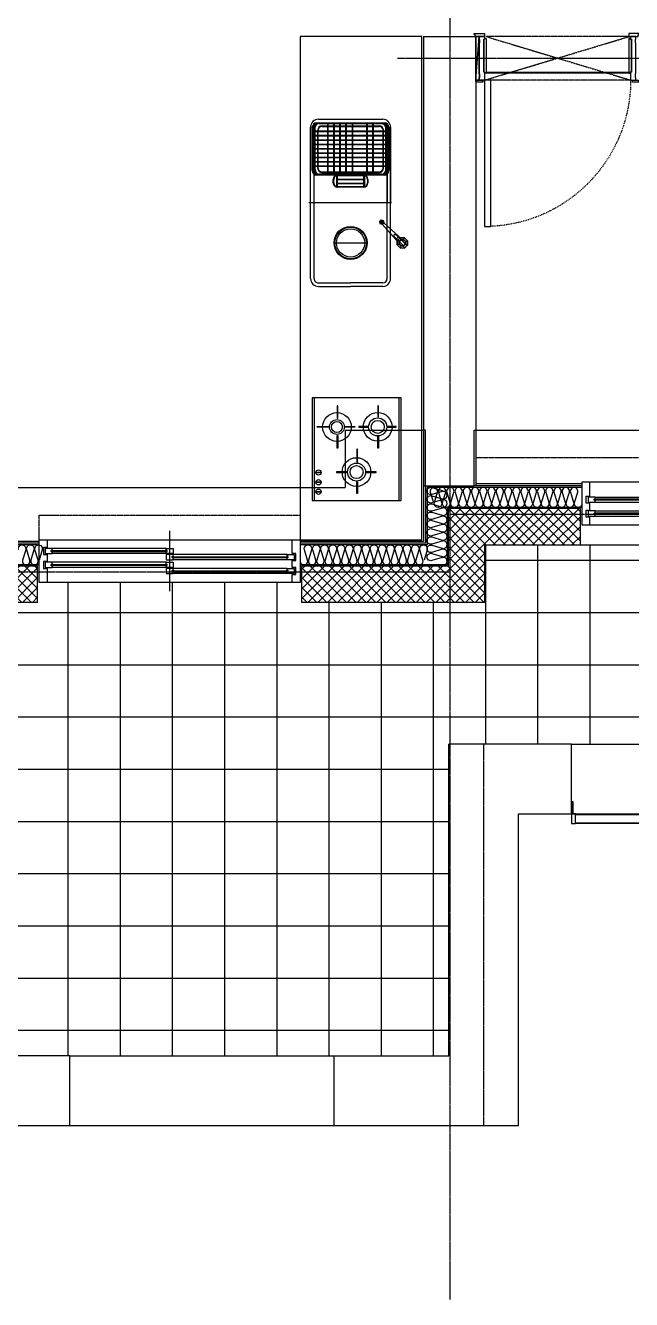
# Model space of a CAD drawing. Header units: millimetres. Extents: x 18456 to 179493, y -203649 to 469211.
# Drawn here: x 106340 to 109825, y 115294 to 122613 of the extents above; entities that cross this region are included whole.
import ezdxf

# ---------------------------------------------------------------- set-up
doc = ezdxf.new("R2010")
doc.units = ezdxf.units.MM
for name, pattern in [('X-평면도(기본형)$0$CEN', [52.5, 50, -1, 0.5, -1]), ('X-평면도(기본형)$0$DASHDOTX2', [2, 1, -0.5, 0, -0.5]), ('X-평면도(기본형)$0$HID', [2.8, 1.8, -1]), ('X-평면도(기본형)$0$HID2', [7.5, 6, -1.5])]:
    doc.linetypes.add(name, pattern=pattern)
for name, color, linetype, true_color in [('X-평면도(기본형)$0$40HAT', 9, 'Continuous', 0x808080), ('X-평면도(기본형)$0$4ELE', 4, 'Continuous', 0x00ffff), ('X-평면도(기본형)$0$4GYP', 4, 'Continuous', 0x00ffff), ('X-평면도(기본형)$0$AHID', 5, 'X-평면도(기본형)$0$HID', 0x0000ff), ('X-평면도(기본형)$0$CEN', 1, 'X-평면도(기본형)$0$CEN', 0xff0000), ('X-평면도(기본형)$0$DOOR', 4, 'Continuous', 0x00ffff), ('X-평면도(기본형)$0$ETC', 9, 'Continuous', 0x808080), ('X-평면도(기본형)$0$FIN', 9, 'Continuous', 0x808080), ('X-평면도(기본형)$0$FUR-K', 6, 'Continuous', 0xff00ff), ('X-평면도(기본형)$0$INS', 9, 'Continuous', 0x808080), ('X-평면도(기본형)$0$INSUL', 9, 'Continuous', 0x808080), ('X-평면도(기본형)$0$KIT', 6, 'Continuous', 0xff00ff), ('X-평면도(기본형)$0$KITC', 6, 'Continuous', 0xff00ff), ('X-평면도(기본형)$0$TIL', 5, 'Continuous', 0x0000ff), ('X-평면도(기본형)$0$UIS', 7, 'X-평면도(기본형)$0$HID2', 0x000000), ('X-평면도(기본형)$0$W1', 2, 'Continuous', 0xffff00), ('X-평면도(기본형)$0$W2', 3, 'Continuous', 0x00ff00), ('X-평면도(기본형)$0$WID', 4, 'Continuous', 0x00ffff)]:
    doc.layers.add(name, color=color, linetype=linetype, true_color=true_color)
pattern_1 = [(225, (-274441.592, -71113.462), (28.2842712, -28.2842712), []), (315, (-274441.592, -71113.462), (28.2842712, 28.2842712), [])]

# ---------------------------------------------------------------- blocks, each defined once
blk = doc.blocks.new('U165 (X-평면도(기본형)$0$ng)')
at = {"color": 0, "linetype": 'ByBlock', "lineweight": -2}
for p, q in [((-810, -103.5), (-810, 22.5)), ((-810, 22.5), (-800, 22.5)), ((-800, 22.5), (-800, -47.5)), ((800, 22.5), (810, 22.5)), ((800, -47.5), (800, 22.5)), ((810, 22.5), (810, -103.5)), ((-810, -47.5), (-788, -47.5)), ((-788, -47.5), (-788, -50.5)), ((788, -50.5), (-788, -50.5)), ((-788, -50.5), (-788, -100.5)), ((-788, -50.5), (788, -50.5)), ((788, -50.5), (788, -47.5)), ((788, -47.5), (810, -47.5)), ((788, -100.5), (788, -50.5)), ((-788, -103.5), (-810, -103.5)), ((-788, -100.5), (788, -100.5)), ((788, -100.5), (-788, -100.5)), ((-788, -100.5), (-788, -103.5)), ((788, -103.5), (788, -100.5)), ((810, -103.5), (788, -103.5))]:
    blk.add_line(p, q, dxfattribs=at)
blk = doc.blocks.new('X-평면도(기본형)$0$씽크$0$59C$0$gasdfasdfs$0$COK3')
at = {"layer": 'X-평면도(기본형)$0$KIT', "color": 1, "true_color": 0xff0000}
for p, q in [((-22.6, 15.6, -80), (-26.8, -4.7, -80)), ((-26.8, -4.7, -70), (-22.6, 15.6, -70)), ((-22.6, 15.6, -75), (-26.8, -4.7, -75)), ((-24.7, 5.5, -80), (-24.7, 5.5, -70)), ((-5.4, 27, -80), (-22.6, 15.6, -80)), ((-22.6, 15.6, -70), (-5.4, 27, -70)), ((-5.4, 27, -75), (-22.6, 15.6, -75)), ((-22.6, 15.6, -80), (-22.6, 15.6, -70)), ((-13.7, 9.5, 10), (-16.1, -2.6, 10)), ((-16.1, -2.6), (-13.7, 9.5)), ((-13.7, 9.5, 5), (-16.1, -2.6, 5)), ((-14.9, 3.5, 10), (-14.9, 3.5)), ((-14, 21.3, -80), (-14, 21.3, -70)), ((-3.3, 16.4, 10), (-13.7, 9.5, 10)), ((-13.7, 9.5), (-3.3, 16.4)), ((-3.3, 16.4, 5), (-13.7, 9.5, 5)), ((-13.7, 9.5, 10), (-13.7, 9.5)), ((-8.5, 13, 10), (-8.5, 13)), ((14.9, 22.9, -80), (-5.4, 27, -80)), ((-5.4, 27, -70), (14.9, 22.9, -70)), ((-5.4, 27, -80), (-5.4, 27, -70)), ((14.9, 22.9, -75), (-5.4, 27, -75)), ((8.9, 13.9, 10), (-3.3, 16.4, 10)), ((-3.3, 16.4), (8.9, 13.9)), ((-3.3, 16.4, 10), (-3.3, 16.4)), ((8.9, 13.9, 5), (-3.3, 16.4, 5)), ((2.8, 15.2, 10), (2.8, 15.2)), ((4.8, 25, -80), (4.8, 25, -70)), ((15.7, 3.6, 10), (8.9, 13.9, 10)), ((8.9, 13.9), (15.7, 3.6)), ((8.9, 13.9, 10), (8.9, 13.9)), ((15.7, 3.6, 5), (8.9, 13.9, 5)), ((12.3, 8.8, 10), (12.3, 8.8)), ((13.3, -8.6, 10), (15.7, 3.6, 10)), ((15.7, 3.6), (13.3, -8.6)), ((13.3, -8.6, 5), (15.7, 3.6, 5)), ((26.4, 5.6, -80), (14.9, 22.9, -80)), ((14.9, 22.9, -70), (26.4, 5.6, -70)), ((14.9, 22.9, -80), (14.9, 22.9, -70)), ((26.4, 5.6, -75), (14.9, 22.9, -75)), ((15.7, 3.6, 10), (15.7, 3.6)), ((20.6, 14.3, -80), (20.6, 14.3, -70)), ((22.2, -14.7, -80), (26.4, 5.6, -80)), ((26.4, 5.6, -70), (22.2, -14.7, -70)), ((22.2, -14.7, -75), (26.4, 5.6, -75)), ((26.4, 5.6, -80), (26.4, 5.6, -70)), ((-15.3, -22, -70), (-26.8, -4.7, -70)), ((-26.8, -4.7, -80), (-15.3, -22, -80)), ((-26.8, -4.7, -80), (-26.8, -4.7, -70)), ((-26.8, -4.7, -75), (-15.3, -22, -75)), ((-21, -13.3, -80), (-21, -13.3, -70)), ((-9.3, -13), (-16.1, -2.6)), ((-16.1, -2.6, 10), (-9.3, -13, 10)), ((-16.1, -2.6, 10), (-16.1, -2.6)), ((-16.1, -2.6, 5), (-9.3, -13, 5)), ((-15.3, -22, -80), (5, -26.1, -80)), ((-15.3, -22, -80), (-15.3, -22, -70)), ((5, -26.1, -70), (-15.3, -22, -70)), ((-15.3, -22, -75), (5, -26.1, -75)), ((-12.7, -7.8, 10), (-12.7, -7.8)), ((-9.3, -13, 10), (2.9, -15.5, 10)), ((-9.3, -13, 10), (-9.3, -13)), ((2.9, -15.5), (-9.3, -13)), ((-9.3, -13, 5), (2.9, -15.5, 5)), ((-5.2, -24, -80), (-5.2, -24, -70)), ((-3.2, -14.2, 10), (-3.2, -14.2)), ((2.9, -15.5, 10), (13.3, -8.6, 10)), ((13.3, -8.6), (2.9, -15.5)), ((2.9, -15.5, 5), (13.3, -8.6, 5)), ((2.9, -15.5, 10), (2.9, -15.5)), ((5, -26.1, -80), (22.2, -14.7, -80)), ((22.2, -14.7, -70), (5, -26.1, -70)), ((5, -26.1, -75), (22.2, -14.7, -75)), ((5, -26.1, -80), (5, -26.1, -70)), ((8.1, -12, 10), (8.1, -12)), ((13.3, -8.6, 10), (13.3, -8.6)), ((13.6, -20.4, -80), (13.6, -20.4, -70)), ((14.5, -2.5, 10), (14.5, -2.5)), ((22.2, -14.7, -80), (22.2, -14.7, -70)), ((24.3, -4.5, -80), (24.3, -4.5, -70))]:
    blk.add_line(p, q, dxfattribs=at)
at = {"layer": 'X-평면도(기본형)$0$KIT'}
blk.add_line((15.7, 3.6, 10), (49.1, 25.7, 30), dxfattribs=at)
at = {"layer": 'X-평면도(기본형)$0$KIT', "color": 1, "true_color": 0xff0000}
blk.add_lwpolyline([(-9.3, -13), (2.9, -15.5), (13.3, -8.6), (15.7, 3.6), (8.9, 13.9), (-3.3, 16.4), (-13.7, 9.5), (-16.1, -2.6)], close=True, dxfattribs=at)
mesh = blk.add_polyface(dxfattribs=at)
corners = [(13.3, -8.6, 10), (2.9, -15.5, 10), (-13.7, 9.5, 10), (-3.3, 16.4, 10), (8.9, 13.9), (8.9, 13.9), (8.9, 13.9), (8.9, 13.9), (8.9, 13.9), (8.9, 13.9), (15.7, 3.6), (15.7, 3.6), (15.7, 3.6), (15.7, 3.6), (15.7, 3.6), (15.7, 3.6), (49.1, 25.7, 30), (49.1, 25.7, 30), (49.1, 25.7, 30), (42.2, 36, 30), (42.2, 36, 30), (42.2, 36, 30), (15.7, 3.6, 10), (15.7, 3.6, 10), (15.7, 3.6, 10), (15.7, 3.6, 10), (8.9, 13.9, 10), (8.9, 13.9, 10), (8.9, 13.9, 10), (8.9, 13.9, 10), (5, -26.1, -70), (5, -26.1, -70), (2.9, -15.5), (2.9, -15.5), (-9.3, -13), (-9.3, -13), (-15.3, -22, -70), (-15.3, -22, -70), (-26.8, -4.7, -70), (-26.8, -4.7, -70), (-16.1, -2.6), (-16.1, -2.6), (-13.7, 9.5), (-13.7, 9.5), (-22.6, 15.6, -70), (-22.6, 15.6, -70), (22.2, -14.7, -70), (22.2, -14.7, -70), (13.3, -8.6), (13.3, -8.6), (-3.3, 16.4), (-3.3, 16.4), (-5.4, 27, -70), (-5.4, 27, -70), (26.4, 5.6, -70), (26.4, 5.6, -70), (26.4, 5.6, -70), (26.4, 5.6, -70), (14.9, 22.9, -70), (14.9, 22.9, -70), (14.9, 22.9, -70), (14.9, 22.9, -70), (34.7, 11.2, -50), (34.7, 11.2, -50), (34.7, 11.2, -50), (34.7, 11.2, -50), (34.7, 11.2, -30), (34.7, 11.2, -30), (34.7, 11.2, -30), (34.7, 11.2, -30), (23.3, 28.4, -50), (23.3, 28.4, -50), (23.3, 28.4, -50), (23.3, 28.4, -50), (23.3, 28.4, -30), (23.3, 28.4, -30), (23.3, 28.4, -30), (23.3, 28.4, -30), (115.2, 70.7, 20), (115.2, 70.7, 20), (115.2, 70.7, 20), (115.2, 70.7, 20), (115.2, 70.7), (115.2, 70.7), (115.2, 70.7), (115.2, 70.7), (109.5, 79.3), (109.5, 79.3), (109.5, 79.3), (109.5, 79.3), (109.5, 79.3), (109.5, 79.3, 20), (109.5, 79.3, 20), (109.5, 79.3, 20), (109.5, 79.3, 20), (-9.3, -13, 10), (-9.3, -13, 10), (-16.1, -2.6, 10), (-16.1, -2.6, 10), (113.8, 80.1, 40), (113.8, 80.1, 40), (113.8, 80.1, 40), (117.6, 74.4, 40), (117.6, 74.4, 40), (117.6, 74.4, 40), (117.6, 74.4, 40), (116.9, 86.3, 40), (116.9, 86.3, 40), (116.9, 86.3, 40), (116.9, 86.3, 40), (116.9, 86.3, 40), (114.4, 90.1, -10), (114.4, 90.1, -10), (109.2, 79.8, -10), (109.2, 79.8, -10), (123.8, 86.7, 40), (123.8, 86.7, 40), (123.8, 86.7, 40), (125.8, 90.8, -10), (125.8, 90.8, -10), (132.2, 81.2, -10), (132.2, 81.2, -10), (127.6, 80.9, 40), (127.6, 80.9, 40), (127.6, 80.9, 40), (127, 70.9, -10), (127, 70.9, -10), (124.5, 74.8, 40), (124.5, 74.8, 40), (124.5, 74.8, 40), (124.5, 74.8, 40), (115.6, 70.2, -10), (115.6, 70.2, -10), (115.6, 70.2, -10)]
mesh.append_faces([[corners[k] for k in face] for face in [(5, 12, 17, 19), (13, 18, 22, 22), (16, 20, 28, 23), (21, 4, 29, 29), (31, 32, 35, 36), (37, 39, 40, 34), (38, 41, 43, 44), (47, 48, 33, 30), (45, 42, 51, 52), (46, 56, 10, 49), (55, 11, 6, 59), (58, 53, 50, 7), (62, 57, 14, 68), (61, 72, 74, 8), (80, 82, 63, 67), (64, 70, 89, 85), (90, 91, 75, 71), (60, 73, 65, 54), (77, 9, 15, 69), (94, 76, 66, 81), (25, 0, 1, 96), (95, 98, 27, 24), (97, 2, 3, 26), (99, 93, 78, 104), (109, 111, 114, 87), (86, 92, 101, 110), (112, 108, 116, 118), (119, 121, 122, 115), (126, 127, 123, 120), (102, 128, 125, 131), (132, 83, 79, 105), (88, 113, 133, 84), (107, 117, 124, 130), (129, 103, 100, 106)]], dxfattribs={"color": 1})
blk = doc.blocks.new('X-평면도(기본형)$0$A$C059766AB')
at = {"layer": 'X-평면도(기본형)$0$KIT'}
for p, q in [((-435, 520), (0, 520)), ((435, 520), (-435, 520)), ((0, 525), (0, 50)), ((-480, 105), (-480, 475)), ((-435, 500), (0, 500)), ((435, 500), (-435, 500)), ((460, 475), (460, 290)), ((480, 475), (480, 290)), ((230, 195), (230, 385)), ((460, 105), (460, 290)), ((480, 105), (480, 290)), ((435, 80), (-435, 80)), ((435, 60), (-435, 60))]:
    blk.add_line(p, q, dxfattribs=at)
at = {"layer": 'X-평면도(기본형)$0$KIT', "color": 8, "true_color": 0x808080}
for p, q in [((-460, 452), (-460, 485)), ((-460, 105), (-460, 475)), ((-460, 95), (-460, 452)), ((-455, 484.6), (-455, 485)), ((-455, 107), (-455, 468)), ((-455, 468), (-455, 467)), ((-442, 125.7), (-442, 454.3)), ((-439, 125.7), (-439, 454.3)), ((-435, 510), (-185, 510)), ((-435, 505), (-185, 505)), ((-190, 498), (-430, 498)), ((-190, 493), (-430, 493)), ((-413, 479.3), (-417, 479.3)), ((-413, 479.3), (-417, 479.3)), ((-413, 476.3), (-417, 476.3)), ((-413, 87), (-413, 493)), ((-410, 87), (-410, 493)), ((-388, 479.3), (-410, 479.3)), ((-388, 476.3), (-410, 476.3)), ((-388, 87), (-388, 493)), ((-385, 87), (-385, 493)), ((-363, 479.3), (-385, 479.3)), ((-363, 476.3), (-385, 476.3)), ((-363, 87), (-363, 493)), ((-360, 87), (-360, 493)), ((-338, 479.3), (-360, 479.3)), ((-338, 476.3), (-360, 476.3)), ((-338, 87), (-338, 493)), ((-335, 87), (-335, 493)), ((-313, 479.3), (-335, 479.3)), ((-313, 476.3), (-335, 476.3)), ((-313, 87), (-313, 493)), ((-310, 87), (-310, 493)), ((-288, 479.3), (-310, 479.3)), ((-288, 476.3), (-310, 476.3)), ((-288, 87), (-288, 493)), ((-285, 87), (-285, 493)), ((-263, 479.3), (-285, 479.3)), ((-263, 476.3), (-285, 476.3)), ((-263, 87), (-263, 493)), ((-260, 87), (-260, 493)), ((-238, 479.3), (-260, 479.3)), ((-238, 476.3), (-260, 476.3)), ((-238, 87), (-238, 493)), ((-235, 87), (-235, 493)), ((-213, 479.3), (-235, 479.3)), ((-213, 476.3), (-235, 476.3)), ((-213, 87), (-213, 493)), ((-210, 87), (-210, 493)), ((-200, 479.3), (-210, 479.3)), ((-200, 476.3), (-210, 476.3)), ((-178, 125.7), (-178, 454.3)), ((-175, 125.7), (-175, 454.3)), ((-165, 485), (-165, 484.6)), ((-165, 468), (-165, 421.5)), ((-165, 452), (-165, 112)), ((-160, 485), (-160, 452)), ((-160, 452), (-160, 95)), ((-413, 421.5), (-455, 421.5)), ((-413, 418.5), (-455, 418.5)), ((-413, 386.5), (-454.7, 386.5)), ((-413, 383.5), (-454.7, 383.5)), ((-388, 421.5), (-410, 421.5)), ((-388, 418.5), (-410, 418.5)), ((-388, 386.5), (-410, 386.5)), ((-388, 383.5), (-410, 383.5)), ((-363, 421.5), (-385, 421.5)), ((-363, 418.5), (-385, 418.5)), ((-363, 386.5), (-385, 386.5)), ((-363, 383.5), (-385, 383.5)), ((-338, 421.5), (-360, 421.5)), ((-338, 418.5), (-360, 418.5)), ((-338, 386.5), (-360, 386.5)), ((-338, 383.5), (-360, 383.5)), ((-313, 421.5), (-335, 421.5)), ((-313, 418.5), (-335, 418.5)), ((-313, 386.5), (-335, 386.5)), ((-313, 383.5), (-335, 383.5)), ((-288, 421.5), (-310, 421.5)), ((-288, 418.5), (-310, 418.5)), ((-288, 386.5), (-310, 386.5)), ((-288, 383.5), (-310, 383.5)), ((-263, 421.5), (-285, 421.5)), ((-263, 418.5), (-285, 418.5)), ((-263, 386.5), (-285, 386.5)), ((-263, 383.5), (-285, 383.5)), ((-238, 421.5), (-260, 421.5)), ((-238, 418.5), (-260, 418.5)), ((-238, 386.5), (-260, 386.5)), ((-238, 383.5), (-260, 383.5)), ((-213, 421.5), (-235, 421.5)), ((-213, 418.5), (-235, 418.5)), ((-213, 386.5), (-235, 386.5)), ((-213, 383.5), (-235, 383.5)), ((-165, 421.5), (-210, 421.5)), ((-165, 418.5), (-210, 418.5)), ((-164.7, 386.5), (-210, 386.5)), ((-164.7, 383.5), (-210, 383.5)), ((-137, 367), (-156.9, 367)), ((-156.4, 370), (-93.6, 370)), ((-137, 210), (-137, 370)), ((-137, 370), (-134, 370)), ((-135, 390), (-115, 390)), ((-135, 387), (-115, 387)), ((-134, 210), (-134, 370)), ((-114, 367), (-134, 367)), ((-114, 210), (-114, 370)), ((-114, 370), (-111, 370)), ((-111, 210), (-111, 370)), ((-93.1, 367), (-111, 367)), ((-413, 303.5), (-455, 303.5)), ((-413, 300.5), (-455, 300.5)), ((-388, 303.5), (-410, 303.5)), ((-388, 300.5), (-410, 300.5)), ((-363, 303.5), (-385, 303.5)), ((-363, 300.5), (-385, 300.5)), ((-338, 303.5), (-360, 303.5)), ((-338, 300.5), (-360, 300.5)), ((-313, 303.5), (-335, 303.5)), ((-313, 300.5), (-335, 300.5)), ((-288, 303.5), (-310, 303.5)), ((-288, 300.5), (-310, 300.5)), ((-263, 303.5), (-285, 303.5)), ((-263, 300.5), (-285, 300.5)), ((-238, 303.5), (-260, 303.5)), ((-238, 300.5), (-260, 300.5)), ((-213, 303.5), (-235, 303.5)), ((-213, 300.5), (-235, 300.5)), ((-165, 303.5), (-210, 303.5)), ((-165, 300.5), (-210, 300.5)), ((-171, 330), (-171, 333)), ((-160, 215), (-160, 365)), ((-157, 215), (-157, 365)), ((-93, 365), (-93, 215)), ((-90, 365), (-90, 215)), ((-413, 266.5), (-455, 266.5)), ((-413, 263.5), (-455, 263.5)), ((-413, 231.5), (-455, 231.5)), ((-413, 228.5), (-455, 228.5)), ((-388, 266.5), (-410, 266.5)), ((-388, 263.5), (-410, 263.5)), ((-388, 231.5), (-410, 231.5)), ((-388, 228.5), (-410, 228.5)), ((-363, 266.5), (-385, 266.5)), ((-363, 263.5), (-385, 263.5)), ((-363, 231.5), (-385, 231.5)), ((-363, 228.5), (-385, 228.5)), ((-313, 266.5), (-360, 266.5)), ((-313, 263.5), (-360, 263.5)), ((-338, 231.5), (-360, 231.5)), ((-338, 228.5), (-360, 228.5)), ((-313, 231.5), (-335, 231.5)), ((-313, 228.5), (-335, 228.5)), ((-288, 266.5), (-310, 266.5)), ((-288, 263.5), (-310, 263.5)), ((-288, 231.5), (-310, 231.5)), ((-288, 228.5), (-310, 228.5)), ((-263, 266.5), (-285, 266.5)), ((-263, 263.5), (-285, 263.5)), ((-263, 231.5), (-285, 231.5)), ((-263, 228.5), (-285, 228.5)), ((-238, 266.5), (-260, 266.5)), ((-238, 263.5), (-260, 263.5)), ((-238, 231.5), (-260, 231.5)), ((-238, 228.5), (-260, 228.5)), ((-213, 266.5), (-235, 266.5)), ((-213, 263.5), (-235, 263.5)), ((-213, 231.5), (-235, 231.5)), ((-213, 228.5), (-235, 228.5)), ((-165, 266.5), (-210, 266.5)), ((-165, 263.5), (-210, 263.5)), ((-165, 231.5), (-210, 231.5)), ((-165, 228.5), (-210, 228.5)), ((-171, 247), (-171, 250)), ((-413, 196.5), (-455, 196.5)), ((-413, 193.5), (-455, 193.5)), ((-413, 161.5), (-455, 161.5)), ((-413, 158.5), (-455, 158.5)), ((-388, 196.5), (-410, 196.5)), ((-388, 193.5), (-410, 193.5)), ((-388, 161.5), (-410, 161.5)), ((-388, 158.5), (-410, 158.5)), ((-363, 196.5), (-385, 196.5)), ((-363, 193.5), (-385, 193.5)), ((-363, 161.5), (-385, 161.5)), ((-363, 158.5), (-385, 158.5)), ((-338, 196.5), (-360, 196.5)), ((-338, 193.5), (-360, 193.5)), ((-338, 161.5), (-360, 161.5)), ((-338, 158.5), (-360, 158.5)), ((-313, 196.5), (-335, 196.5)), ((-313, 193.5), (-335, 193.5)), ((-313, 161.5), (-335, 161.5)), ((-313, 158.5), (-335, 158.5)), ((-288, 196.5), (-310, 196.5)), ((-288, 193.5), (-310, 193.5)), ((-288, 161.5), (-310, 161.5)), ((-288, 158.5), (-310, 158.5)), ((-263, 196.5), (-285, 196.5)), ((-263, 193.5), (-285, 193.5)), ((-263, 161.5), (-285, 161.5)), ((-263, 158.5), (-285, 158.5)), ((-238, 196.5), (-260, 196.5)), ((-238, 193.5), (-260, 193.5)), ((-238, 161.5), (-260, 161.5)), ((-238, 158.5), (-260, 158.5)), ((-213, 196.5), (-235, 196.5)), ((-213, 193.5), (-235, 193.5)), ((-213, 161.5), (-235, 161.5)), ((-213, 158.5), (-235, 158.5)), ((-165, 196.5), (-210, 196.5)), ((-165, 193.5), (-210, 193.5)), ((-165, 161.5), (-210, 161.5)), ((-165, 158.5), (-210, 158.5)), ((-156.9, 213), (-137, 213)), ((-93.6, 210), (-156.4, 210)), ((-134, 210), (-137, 210)), ((-115, 193), (-135, 193)), ((-115, 190), (-135, 190)), ((-134, 213), (-114, 213)), ((-111, 210), (-114, 210)), ((-111, 213), (-93.1, 213)), ((-455, 112), (-455, 113)), ((-190, 87), (-435, 87)), ((-185, 82), (-435, 82)), ((-185, 75), (-435, 75)), ((-413, 103.7), (-417, 103.7)), ((-413, 100.7), (-417, 100.7)), ((-413, 100.7), (-417, 100.7)), ((-388, 103.7), (-410, 103.7)), ((-388, 100.7), (-410, 100.7)), ((-363, 103.7), (-385, 103.7)), ((-363, 100.7), (-385, 100.7)), ((-338, 103.7), (-360, 103.7)), ((-338, 100.7), (-360, 100.7)), ((-313, 103.7), (-335, 103.7)), ((-313, 100.7), (-335, 100.7)), ((-288, 103.7), (-310, 103.7)), ((-288, 100.7), (-310, 100.7)), ((-263, 103.7), (-285, 103.7)), ((-263, 100.7), (-285, 100.7)), ((-238, 103.7), (-260, 103.7)), ((-238, 100.7), (-260, 100.7)), ((-213, 103.7), (-235, 103.7)), ((-213, 100.7), (-235, 100.7)), ((-200, 103.7), (-210, 103.7)), ((-200, 100.7), (-210, 100.7)), ((-165, 113), (-165, 112)), ((-185, 70), (-435, 70))]:
    blk.add_line(p, q, dxfattribs=at)
for points in [[(-171, 333), (-160, 333), (-160, 330), (-171, 330)], [(-171, 250), (-160, 250), (-160, 247), (-171, 247)]]:
    blk.add_lwpolyline(points, dxfattribs=at)
at = {"layer": 'X-평면도(기본형)$0$KIT'}
for radius in [95, 91, 81]:
    blk.add_circle((230, 290), radius, dxfattribs=at)
for centre, radius, start, end in [((-435, 475), 45, 90, 180), ((435, 475), 45, 0, 90), ((435, 475), 25, 0, 90), ((-435, 105), 45, 180, 270), ((435, 105), 25, 270, 0), ((435, 105), 45, 270, 0)]:
    blk.add_arc(centre, radius, start, end, dxfattribs=at)
at = {"layer": 'X-평면도(기본형)$0$KIT', "color": 8, "true_color": 0x808080}
for centre, radius, start, end in [((-435, 485), 25, 90, 180), ((-435, 475), 25, 90, 180), ((-435, 485), 20, 90, 180), ((-430, 468), 30, 90, 146.44269), ((-430, 468), 25, 90, 180), ((-417, 454.3), 25, 90, 180), ((-417, 454.3), 22, 90, 180), ((-200, 454.3), 25, 0, 90), ((-200, 454.3), 22, 0, 90), ((-190, 468), 30, 33.55731, 90), ((-190, 468), 25, 0, 90), ((-185, 485), 25, 0, 90), ((-185, 485), 20, 0, 90), ((-135, 365), 25, 90, 180), ((-135, 365), 22, 90, 180), ((-115, 365), 25, 0, 90), ((-115, 365), 22, 0, 90), ((-135, 215), 25, 180, 270), ((-135, 215), 22, 180, 270), ((-115, 215), 25, 270, 0), ((-115, 215), 22, 270, 0), ((-435, 105), 25, 180, 270), ((-435, 95), 25, 180, 270), ((-435, 107), 20, 180, 270), ((-435, 107), 25, 217.95192, 270), ((-435, 95), 20, 189.71515, 270), ((-417, 125.7), 25, 180, 270), ((-417, 125.7), 22, 180, 270), ((-200, 125.7), 25, 270, 0), ((-200, 125.7), 22, 270, 0), ((-190, 112), 25, 270, 0), ((-185, 95), 25, 270, 0), ((-185, 95), 20, 270, 0), ((-185, 107), 25, 270, 322.04808)]:
    blk.add_arc(centre, radius, start, end, dxfattribs=at)
at = {"ltscale": 100, "xscale": 1.166666666666666, "yscale": 1.166666666666666, "zscale": 1.166666666666666, "rotation": 191.2326115677249}
blk.add_blockref('X-평면도(기본형)$0$씽크$0$59C$0$gasdfasdfs$0$COK3', (229.7, 588), dxfattribs=at)
blk = doc.blocks.new('X-평면도(기본형)$0$HOBGAS19')
at = {"layer": 'X-평면도(기본형)$0$KIT'}
for p, q in [((599.3, 539.1), (9.3, 539.1)), ((9.3, 49.1), (599.3, 49.1))]:
    blk.add_line(p, q, dxfattribs=at)
for points in [[(9.3, 549.1), (9.3, 39.1), (599.3, 39.1), (599.3, 549.1)], [(178.6, 471.2), (178.6, 521.9), (174.3, 521.9), (174.3, 471.2)], [(119.3, 420.2), (55.7, 420.2), (55.7, 415.9), (119.3, 415.9)], [(232.3, 420.2), (298.8, 420.2), (298.8, 415.9), (232.3, 415.9)], [(438, 349.6), (438, 406.8), (433.7, 406.8), (433.7, 349.6)], [(178.6, 305.7), (178.6, 359.2), (174.3, 359.2), (174.3, 305.7)], [(378.7, 298.6), (304.8, 298.6), (304.8, 294.3), (378.7, 294.3)], [(491.7, 298.6), (558.2, 298.6), (558.2, 294.3), (491.7, 294.3)], [(174.5, 228), (174.5, 282.5), (178.7, 282.5), (178.7, 228)], [(438, 177.1), (438, 237.6), (433.7, 237.6), (433.7, 177.1)], [(126.1, 185.8), (56, 185.8), (56, 181.5), (126.1, 181.5)], [(226.1, 185.8), (298.7, 185.8), (298.7, 181.5), (226.1, 181.5)], [(174.5, 67.5), (174.5, 134.7), (178.7, 134.7), (178.7, 67.5)], [(436.4, 87.7), (440, 87.7), (440, 60.5), (436.4, 60.5)], [(492.8, 87.7), (496.4, 87.7), (496.4, 60.5), (492.8, 60.5)], [(546.8, 87.7), (550.4, 87.7), (550.4, 60.5), (546.8, 60.5)]]:
    blk.add_lwpolyline(points, close=True, dxfattribs=at)
for centre, radius in [((176.3, 414.9), 82.6), ((176.3, 414.9), 52), ((176.3, 414.9), 37.4), ((435.8, 293.3), 82.6), ((435.8, 293.3), 52), ((435.8, 293.3), 37.4), ((176.7, 180.5), 82.6), ((176.7, 180.5), 42.8), ((176.7, 180.5), 31.6), ((438.2, 74.4), 15.4), ((494.6, 74.4), 15.4), ((548.6, 74.4), 15.4)]:
    blk.add_circle(centre, radius, dxfattribs=at)
blk = doc.blocks.new('X-평면도(기본형)$0$DW1500')
at = {"layer": 'X-평면도(기본형)$0$WID', "color": 8, "true_color": 0x808080}
for p, q in [((1455, 0), (45, 0)), ((766.5, -63), (1428.5, -63)), ((766.5, -63), (766.5, -67)), ((766.5, -67), (1428.5, -67)), ((1428.5, -63), (1428.5, -67)), ((71.5, -98), (733.5, -98)), ((71.5, -98), (71.5, -102)), ((71.5, -102), (733.5, -102)), ((733.5, -98), (733.5, -102)), ((766.5, -143), (1428.5, -143)), ((766.5, -143), (766.5, -147)), ((1428.5, -143), (1428.5, -147)), ((71.5, -178), (733.5, -178)), ((71.5, -178), (71.5, -182)), ((71.5, -182), (733.5, -182)), ((733.5, -178), (733.5, -182)), ((766.5, -147), (1428.5, -147)), ((45, -245), (1455, -245))]:
    blk.add_line(p, q, dxfattribs=at)
at = {"layer": 'X-평면도(기본형)$0$WID', "color": 1, "true_color": 0xff0000}
blk.add_line((750, 50), (750, -295), dxfattribs=at)
at = {"layer": 'X-평면도(기본형)$0$WID'}
for p, q in [((1425, -50), (770, -50)), ((730, -85), (75, -85)), ((730, -115), (75, -115)), ((1425, -80), (770, -80)), ((1425, -130), (770, -130)), ((730, -165), (75, -165)), ((730, -195), (75, -195)), ((1425, -160), (770, -160))]:
    blk.add_line(p, q, dxfattribs=at)
for points in [[(0, -245), (45, -245), (45, -200), (25, -200), (25, -160), (45, -160), (45, -120), (25, -120), (25, -80), (45, -80), (45, 0), (0, 0)], [(1500, 0), (1455, 0), (1455, -45), (1475, -45), (1475, -85), (1455, -85), (1455, -125), (1475, -125), (1475, -165), (1455, -165), (1455, -245), (1500, -245)], [(770, -80), (730, -80), (730, -50), (770, -50), (770, -60), (764.5, -61.8), (764.5, -68.2), (770, -70)], [(1425, -80), (1465, -80), (1465, -50), (1425, -50), (1425, -60), (1430.5, -61.8), (1430.5, -68.2), (1425, -70)], [(75, -115), (35, -115), (35, -85), (75, -85), (75, -95), (69.5, -96.8), (69.5, -103.2), (75, -105)], [(730, -115), (770, -115), (770, -85), (730, -85), (730, -95), (735.5, -96.8), (735.5, -103.2), (730, -105)], [(770, -160), (730, -160), (730, -130), (770, -130), (770, -140), (764.5, -141.8), (764.5, -148.2), (770, -150)], [(1425, -160), (1465, -160), (1465, -130), (1425, -130), (1425, -140), (1430.5, -141.8), (1430.5, -148.2), (1425, -150)], [(75, -195), (35, -195), (35, -165), (75, -165), (75, -175), (69.5, -176.8), (69.5, -183.2), (75, -185)], [(730, -195), (770, -195), (770, -165), (730, -165), (730, -175), (735.5, -176.8), (735.5, -183.2), (730, -185)]]:
    blk.add_lwpolyline(points, close=True, dxfattribs=at)
at = {"layer": 'X-평면도(기본형)$0$WID', "color": 8, "true_color": 0x808080}
for points in [[(770, -59.2), (772.7, -60.6), (773.3, -61.6), (773.8, -63)], [(770, -70.8), (772.7, -69.4), (773.3, -68.4), (773.8, -67)], [(1425, -59.2), (1422.3, -60.6), (1421.7, -61.6), (1421.2, -63)], [(1425, -70.8), (1422.3, -69.4), (1421.7, -68.4), (1421.2, -67)], [(75, -94.2), (77.7, -95.6), (78.3, -96.6), (78.8, -98)], [(75, -105.8), (77.7, -104.4), (78.3, -103.4), (78.8, -102)], [(730, -94.2), (727.3, -95.6), (726.7, -96.6), (726.2, -98)], [(730, -105.8), (727.3, -104.4), (726.7, -103.4), (726.2, -102)], [(770, -139.2), (772.7, -140.6), (773.3, -141.6), (773.8, -143)], [(1425, -139.2), (1422.3, -140.6), (1421.7, -141.6), (1421.2, -143)], [(75, -174.2), (77.7, -175.6), (78.3, -176.6), (78.8, -178)], [(75, -185.8), (77.7, -184.4), (78.3, -183.4), (78.8, -182)], [(730, -174.2), (727.3, -175.6), (726.7, -176.6), (726.2, -178)], [(730, -185.8), (727.3, -184.4), (726.7, -183.4), (726.2, -182)], [(770, -150.8), (772.7, -149.4), (773.3, -148.4), (773.8, -147)], [(1425, -150.8), (1422.3, -149.4), (1421.7, -148.4), (1421.2, -147)]]:
    blk.add_lwpolyline(points, dxfattribs=at)
blk = doc.blocks.new('U166 (X-평면도(기본형)$0$ins-l)')
at = {"layer": 'X-평면도(기본형)$0$INSUL', "color": 8, "true_color": 0x808080}
for p, q in [((36.9, 24.2), (21.4, 75.8)), ((57.5, 75.8), (42, 24.2)), ((78.1, 24.2), (62.6, 75.8)), ((98.7, 75.8), (83.2, 24.2)), ((119.3, 24.2), (103.8, 75.8)), ((139.9, 75.8), (124.5, 24.2)), ((160.5, 24.2), (145.1, 75.8)), ((181.1, 75.8), (165.7, 24.2)), ((201.7, 24.2), (186.3, 75.8)), ((222.3, 75.8), (206.9, 24.2)), ((243, 24.2), (227.5, 75.8)), ((263.6, 75.8), (248.1, 24.2)), ((284.2, 24.2), (268.7, 75.8)), ((304.8, 75.8), (289.3, 24.2)), ((325.4, 24.2), (309.9, 75.8)), ((346, 75.8), (330.6, 24.2)), ((366.6, 24.2), (351.2, 75.8)), ((387.2, 75.8), (371.8, 24.2)), ((407.8, 24.2), (392.4, 75.8)), ((428.4, 75.8), (413, 24.2)), ((449.1, 24.2), (433.6, 75.8)), ((469.7, 75.8), (454.2, 24.2)), ((490.3, 24.2), (474.8, 75.8)), ((510.9, 75.8), (495.4, 24.2)), ((531.5, 24.2), (516, 75.8)), ((552.1, 75.8), (536.6, 24.2)), ((572.7, 24.2), (557.3, 75.8)), ((593.3, 75.8), (577.9, 24.2)), ((613.9, 24.2), (598.5, 75.8)), ((634.5, 75.8), (619.1, 24.2)), ((655.2, 24.2), (639.7, 75.8)), ((675.8, 75.8), (660.3, 24.2)), ((696.4, 24.2), (680.9, 75.8)), ((717, 75.8), (701.5, 24.2)), ((737.6, 24.2), (722.1, 75.8)), ((758.2, 75.8), (742.7, 24.2))]:
    blk.add_line(p, q, dxfattribs=at)
at = {"layer": 'X-평면도(기본형)$0$INSUL', "color": 8, "true_color": 0x808080, "extrusion": (0, 0, -1)}
for centre in [(-39.4, 81.2), (-80.7, 81.2), (-121.9, 81.2), (-163.1, 81.2), (-204.3, 81.2), (-245.5, 81.2), (-286.8, 81.2), (-328, 81.2), (-369.2, 81.2), (-410.4, 81.2), (-451.6, 81.2), (-492.9, 81.2), (-534.1, 81.2), (-575.3, 81.2), (-616.5, 81.2), (-657.7, 81.2), (-699, 81.2), (-740.2, 81.2)]:
    blk.add_arc(centre, 18.8, 343.30076, 196.69924, dxfattribs=at)
at = {"layer": 'X-평면도(기본형)$0$INSUL', "color": 8, "true_color": 0x808080}
for centre in [(18.8, 18.8), (60, 18.8), (101.3, 18.8), (142.5, 18.8), (183.7, 18.8), (224.9, 18.8), (266.1, 18.8), (307.4, 18.8), (348.6, 18.8), (389.8, 18.8), (431, 18.8), (472.2, 18.8), (513.5, 18.8), (554.7, 18.8), (595.9, 18.8), (637.1, 18.8), (678.3, 18.8), (719.6, 18.8)]:
    blk.add_arc(centre, 18.8, 163.30076, 16.69924, dxfattribs=at)
blk = doc.blocks.new('U130 (X-평면도(기본형)$0$ins-l)')
at = {"layer": 'X-평면도(기본형)$0$INSUL', "color": 8, "true_color": 0x808080}
for p, q in [((36.9, 24.2), (21.4, 75.8)), ((57.5, 75.8), (42, 24.2)), ((78.1, 24.2), (62.6, 75.8)), ((98.7, 75.8), (83.2, 24.2)), ((119.3, 24.2), (103.8, 75.8)), ((139.9, 75.8), (124.5, 24.2)), ((160.5, 24.2), (145.1, 75.8)), ((181.1, 75.8), (165.7, 24.2)), ((201.7, 24.2), (186.3, 75.8)), ((222.3, 75.8), (206.9, 24.2)), ((243, 24.2), (227.5, 75.8)), ((263.6, 75.8), (248.1, 24.2)), ((284.2, 24.2), (268.7, 75.8)), ((304.8, 75.8), (289.3, 24.2)), ((325.4, 24.2), (309.9, 75.8)), ((346, 75.8), (330.6, 24.2)), ((366.6, 24.2), (351.2, 75.8)), ((387.2, 75.8), (371.8, 24.2))]:
    blk.add_line(p, q, dxfattribs=at)
at = {"layer": 'X-평면도(기본형)$0$INSUL', "color": 8, "true_color": 0x808080, "extrusion": (0, 0, -1)}
for centre in [(-39.4, 81.2), (-80.7, 81.2), (-121.9, 81.2), (-163.1, 81.2), (-204.3, 81.2), (-245.5, 81.2), (-286.8, 81.2), (-328, 81.2), (-369.2, 81.2)]:
    blk.add_arc(centre, 18.8, 343.30076, 196.69924, dxfattribs=at)
at = {"layer": 'X-평면도(기본형)$0$INSUL', "color": 8, "true_color": 0x808080}
for centre in [(18.8, 18.8), (60, 18.8), (101.3, 18.8), (142.5, 18.8), (183.7, 18.8), (224.9, 18.8), (266.1, 18.8), (307.4, 18.8), (348.6, 18.8)]:
    blk.add_arc(centre, 18.8, 163.30076, 16.69924, dxfattribs=at)
blk = doc.blocks.new('U135 (X-평면도(기본형)$0$ins-l)')
at = {"layer": 'X-평면도(기본형)$0$INSUL', "color": 8, "true_color": 0x808080}
for p, q in [((3849.7, 75.8), (3834.2, 24.2)), ((3870.3, 24.2), (3854.8, 75.8)), ((3890.9, 75.8), (3875.4, 24.2)), ((3911.5, 24.2), (3896.1, 75.8)), ((3932.1, 75.8), (3916.7, 24.2))]:
    blk.add_line(p, q, dxfattribs=at)
at = {"layer": 'X-평면도(기본형)$0$INSUL', "color": 8, "true_color": 0x808080, "extrusion": (0, 0, -1)}
for centre in [(-3831.6, 81.2), (-3872.9, 81.2), (-3914.1, 81.2)]:
    blk.add_arc(centre, 18.8, 343.30076, 196.69924, dxfattribs=at)
at = {"layer": 'X-평면도(기본형)$0$INSUL', "color": 8, "true_color": 0x808080}
for centre in [(3852.3, 18.8), (3893.5, 18.8)]:
    blk.add_arc(centre, 18.8, 163.30076, 16.69924, dxfattribs=at)
blk = doc.blocks.new('U134 (X-평면도(기본형)$0$ins-l)')
at = {"layer": 'X-평면도(기본형)$0$INSUL', "color": 8, "true_color": 0x808080}
for p, q in [((36.9, 24.2), (21.4, 75.8)), ((57.5, 75.8), (42, 24.2)), ((78.1, 24.2), (62.6, 75.8)), ((98.7, 75.8), (83.2, 24.2)), ((119.3, 24.2), (103.8, 75.8)), ((139.9, 75.8), (124.5, 24.2)), ((160.5, 24.2), (145.1, 75.8)), ((181.1, 75.8), (165.7, 24.2)), ((201.7, 24.2), (186.3, 75.8)), ((222.3, 75.8), (206.9, 24.2)), ((243, 24.2), (227.5, 75.8)), ((263.6, 75.8), (248.1, 24.2)), ((284.2, 24.2), (268.7, 75.8)), ((304.8, 75.8), (289.3, 24.2)), ((325.4, 24.2), (309.9, 75.8)), ((346, 75.8), (330.6, 24.2)), ((366.6, 24.2), (351.2, 75.8)), ((387.2, 75.8), (371.8, 24.2)), ((407.8, 24.2), (392.4, 75.8)), ((428.4, 75.8), (413, 24.2)), ((449.1, 24.2), (433.6, 75.8)), ((469.7, 75.8), (454.2, 24.2)), ((490.3, 24.2), (474.8, 75.8)), ((510.9, 75.8), (495.4, 24.2)), ((531.5, 24.2), (516, 75.8)), ((552.1, 75.8), (536.6, 24.2)), ((572.7, 24.2), (557.3, 75.8)), ((593.3, 75.8), (577.9, 24.2)), ((613.9, 24.2), (598.5, 75.8)), ((634.5, 75.8), (619.1, 24.2))]:
    blk.add_line(p, q, dxfattribs=at)
at = {"layer": 'X-평면도(기본형)$0$INSUL', "color": 8, "true_color": 0x808080, "extrusion": (0, 0, -1)}
for centre in [(-39.4, 81.2), (-80.7, 81.2), (-121.9, 81.2), (-163.1, 81.2), (-204.3, 81.2), (-245.5, 81.2), (-286.8, 81.2), (-328, 81.2), (-369.2, 81.2), (-410.4, 81.2), (-451.6, 81.2), (-492.9, 81.2), (-534.1, 81.2), (-575.3, 81.2), (-616.5, 81.2)]:
    blk.add_arc(centre, 18.8, 343.30076, 196.69924, dxfattribs=at)
at = {"layer": 'X-평면도(기본형)$0$INSUL', "color": 8, "true_color": 0x808080}
for centre in [(18.8, 18.8), (60, 18.8), (101.3, 18.8), (142.5, 18.8), (183.7, 18.8), (224.9, 18.8), (266.1, 18.8), (307.4, 18.8), (348.6, 18.8), (389.8, 18.8), (431, 18.8), (472.2, 18.8), (513.5, 18.8), (554.7, 18.8), (595.9, 18.8)]:
    blk.add_arc(centre, 18.8, 163.30076, 16.69924, dxfattribs=at)
blk = doc.blocks.new('X-평면도(기본형)$0$wd250900')
at = {"layer": 'X-평면도(기본형)$0$DOOR', "color": 1, "linetype": 'ByBlock', "true_color": 0xff0000}
blk.add_line((-20, 250), (0, 0), dxfattribs=at)
at = {"layer": 'X-평면도(기본형)$0$DOOR', "color": 5, "true_color": 0x0000ff}
for p, q in [((860, 210), (40, 210)), ((860, 207), (40, 207))]:
    blk.add_line(p, q, dxfattribs=at)
at = {"layer": 'X-평면도(기본형)$0$DOOR'}
for points in [[(30, 250), (30, 1090), (66, 1090), (66, 250)], [(30, 250), (30, 1090), (66, 1090), (66, 250)], [(0, 250), (0, 234.1), (3, 234.1), (3, 214.1), (0, 214.1), (0, 35.9), (3, 35.9), (3, 15.9), (0, 15.9), (0, 0), (30, 0), (30, 15), (25, 15), (25, 205), (30, 205), (30, 210), (30, 250)], [(900, 250), (900, 234.1), (897, 234.1), (897, 214.1), (900, 214.1), (900, 35.9), (897, 35.9), (897, 15.9), (900, 15.9), (900, 0), (899.1, 0), (880, 0), (870, 0), (870, 15), (875, 15), (875, 205), (870, 205), (870, 210), (870, 250)], [(40, 210), (30, 210), (30, 203), (25, 203), (25, 17), (30, 17), (30, 10), (40, 10)], [(860, 210), (870, 210), (870, 203), (875, 203), (875, 17), (870, 17), (870, 10), (860, 10)]]:
    blk.add_lwpolyline(points, close=True, dxfattribs=at)
at = {"layer": 'X-평면도(기본형)$0$DOOR', "linetype": 'ByBlock'}
for points in [[(-15, 262), (-15, 257), (-20, 257), (-20, 250), (20, 250), (20, 262)], [(915, 250), (915, 255), (920, 255), (920, 262), (880, 262), (880, 250)], [(-23, 0), (-23, -12), (-30, -12), (-30, -18), (30, -18), (30, 0)], [(913, 0), (913, -12), (920, -12), (920, -18), (860, -18), (860, 0)]]:
    blk.add_lwpolyline(points, close=True, dxfattribs=at)
at = {"layer": 'X-평면도(기본형)$0$DOOR', "color": 1, "linetype": 'ByBlock', "true_color": 0xff0000}
blk.add_lwpolyline([(-20, 250), (-20, 0), (0, 0), (0, 250)], close=True, dxfattribs=at)
at = {"layer": 'X-평면도(기본형)$0$DOOR', "color": 1, "linetype": 'X-평면도(기본형)$0$HID', "true_color": 0xff0000}
blk.add_lwpolyline([(860, 0), (40, 0), (870, 250), (30, 250)], close=True, dxfattribs=at)
at = {"layer": 'X-평면도(기본형)$0$DOOR', "color": 1, "linetype": 'X-평면도(기본형)$0$DASHDOTX2', "ltscale": 5, "true_color": 0xff0000}
blk.add_arc((28.6, 249.4), 841.4, 0.03802, 87.45308, dxfattribs=at)

msp = doc.modelspace()

# ---------------------------------------------------------------- hatches: boundary and pattern name
at = {"layer": 'X-평면도(기본형)$0$40HAT'}
h = msp.add_hatch(dxfattribs=at)
h.set_pattern_fill('H3', color=256, scale=40, angle=270, style=0, pattern_type=2)
h.set_pattern_definition(pattern_1)
h.paths.add_polyline_path([(106409.6, 119298.9), (106409.6, 119508.9), (101909.6, 119508.9), (101909.6, 119948.9), (101699.6, 119948.9), (101699.6, 119298.9)], flags=0)
h = msp.add_hatch(dxfattribs=at)
h.set_pattern_fill('H3', color=256, scale=40, angle=270, style=0, pattern_type=2)
h.set_pattern_definition(pattern_1)
h.paths.add_polyline_path([(108979.6, 119628.9), (108979.6, 119298.9), (107929.6, 119298.9), (107929.6, 119508.9), (108769.6, 119508.9), (108769.6, 119838.9), (109529.6, 119838.9), (109529.6, 119628.9)], flags=0)
at = {"layer": 'X-평면도(기본형)$0$TIL'}
h = msp.add_hatch(dxfattribs=at)
h.set_pattern_fill('H3', color=256, scale=300, angle=315, style=0, pattern_type=2)
h.set_pattern_definition([(270, (-442413.7, 31340.22), (300, -1e-13), []), (360, (-442413.7, 31340.22), (1e-13, 300), [])])
h.paths.add_polyline_path([(100824.6, 126028.9), (100624.6, 126028.9), (100624.6, 118803.9), (102979.6, 118803.9), (102979.6, 116693.9), (105144.6, 116693.9), (105144.6, 117538.9), (106239.6, 117538.9), (106239.6, 116693.9), (108774.6, 116693.9), (108774.6, 118483.9), (117229.6, 118483.9), (117229.6, 119628.9), (108979.6, 119628.9), (108979.6, 119298.9), (107929.6, 119298.9), (107929.6, 119413.9), (106409.6, 119413.9), (106409.6, 119298.9), (101699.6, 119298.9), (101699.6, 119948.9), (101814.6, 119948.9), (101814.6, 122668.9), (101699.6, 122668.9), (101699.6, 124023.9), (101784.6, 124023.9), (101784.6, 124323.9), (101934.6, 124323.9), (101934.6, 126028.9), (101594.6, 126028.9), (101594.6, 126128.9), (101934.6, 126128.9), (101934.6, 127983.9), (100624.6, 127983.9), (100624.6, 126128.9), (100824.6, 126128.9)], flags=0)
h.paths.add_polyline_path([(101149.6, 126888.9), (101799.6, 126888.9), (101799.6, 126238.9), (101149.6, 126238.9)], flags=0)
h.paths.add_polyline_path([(103114.6, 118948.9), (106239.6, 118948.9), (106239.6, 118698.9), (103114.6, 118698.9)], flags=0)

# ---------------------------------------------------------------- linework, layer by layer
at = {"layer": 'X-평면도(기본형)$0$4ELE'}
for p, q in [((109479.6, 118483.9), (111099.6, 118483.9)), ((109479.6, 118083.9), (111099.6, 118083.9)), ((106594.6, 116693.9), (108114.6, 116693.9)), ((106594.6, 116293.9), (108114.6, 116293.9))]:
    msp.add_line(p, q, dxfattribs=at)
at = {"layer": 'X-평면도(기본형)$0$4GYP'}
for p, q in [((108629.6, 119968.9), (108629.6, 119648.9)), ((108639.6, 119968.9), (108639.6, 119638.9)), ((109539.6, 119978.9), (108929.6, 119978.9)), ((109539.6, 119968.9), (108929.6, 119968.9)), ((106419.6, 119638.9), (102039.6, 119638.9)), ((106419.6, 119648.9), (102049.6, 119648.9)), ((108629.6, 119648.9), (107919.6, 119648.9)), ((108639.6, 119638.9), (107919.6, 119638.9))]:
    msp.add_line(p, q, dxfattribs=at)
at = {"layer": 'X-평면도(기본형)$0$AHID'}
msp.add_line((111349.6, 120128.9), (108929.6, 120128.9), dxfattribs=at)
msp.add_lwpolyline([(106419.6, 119648.9), (106419.6, 119798.9), (107919.6, 119798.9), (107919.6, 119648.9)], dxfattribs=at)
at = {"layer": 'X-평면도(기본형)$0$CEN'}
for p, q in [((108779.6, 122658.9), (108779.6, 115293.9)), ((115609.6, 122423.9), (108479.6, 122423.9)), ((117429.6, 119803.9), (108779.6, 119803.9)), ((99374.6, 119473.9), (108779.6, 119473.9)), ((108974.6, 116293.9), (108974.6, 118483.9))]:
    msp.add_line(p, q, dxfattribs=at)
at = {"layer": 'X-평면도(기본형)$0$FIN'}
msp.add_line((109529.6, 119628.9), (111049.6, 119628.9), dxfattribs=at)
at = {"layer": 'X-평면도(기본형)$0$INS'}
for p, q in [((108649.6, 119958.9), (108649.6, 119628.9)), ((109539.6, 119958.9), (108649.6, 119958.9)), ((109539.6, 119843.9), (108764.6, 119843.9)), ((108764.6, 119843.9), (108764.6, 119513.9)), ((106419.6, 119628.9), (102029.6, 119628.9)), ((108649.6, 119628.9), (107919.6, 119628.9)), ((106419.6, 119513.9), (101914.6, 119513.9)), ((108764.6, 119513.9), (107919.6, 119513.9))]:
    msp.add_line(p, q, dxfattribs=at)
for points in [[(108629.6, 120288.9), (108629.6, 119968.9), (108639.6, 119968.9)], [(108929.6, 120288.9), (108929.6, 119968.9), (108919.6, 119968.9)]]:
    msp.add_lwpolyline(points, dxfattribs=at)
at = {"layer": 'X-평면도(기본형)$0$KITC', "linetype": 'Continuous'}
msp.add_lwpolyline([(107919.6, 119658.9), (108619.6, 119658.9), (108619.6, 122548.9), (107919.6, 122548.9)], close=True, dxfattribs=at)
at = {"layer": 'X-평면도(기본형)$0$UIS'}
for points in [[(102534.6, 123768.9), (102534.6, 123318.9), (102359.6, 123318.9), (102359.6, 119958.9), (108179.6, 119958.9), (108179.6, 120288.9), (108629.6, 120288.9)], [(108929.6, 120288.9), (117229.6, 120288.9)]]:
    msp.add_lwpolyline(points, dxfattribs=at)
at = {"layer": 'X-평면도(기본형)$0$W1'}
for p, q in [((108629.6, 122548.9), (108629.6, 120288.9)), ((108629.6, 122548.9), (108929.6, 122548.9)), ((108929.6, 122548.9), (108929.6, 120288.9)), ((108639.6, 119968.9), (108919.6, 119968.9)), ((109479.6, 118483.9), (108774.6, 118483.9)), ((108774.6, 116693.9), (108774.6, 118483.9)), ((109479.6, 118083.9), (109479.6, 118483.9)), ((109174.6, 118083.9), (109479.6, 118083.9)), ((109174.6, 116293.9), (109174.6, 118083.9)), ((106594.6, 116693.9), (104704.6, 116693.9)), ((106594.6, 116293.9), (106594.6, 116693.9)), ((108114.6, 116293.9), (108114.6, 116693.9)), ((108114.6, 116693.9), (108774.6, 116693.9)), ((104704.6, 116293.9), (106594.6, 116293.9)), ((108114.6, 116293.9), (109174.6, 116293.9))]:
    msp.add_line(p, q, dxfattribs=at)
for points in [[(108639.6, 119968.9), (108639.6, 120288.9), (108629.6, 120288.9)], [(108919.6, 119968.9), (108919.6, 120288.9), (108929.6, 120288.9)]]:
    msp.add_lwpolyline(points, dxfattribs=at)
at = {"layer": 'X-평면도(기본형)$0$W2'}
for p, q in [((109529.6, 119838.9), (108769.6, 119838.9)), ((108769.6, 119838.9), (108769.6, 119508.9)), ((109529.6, 119838.9), (109529.6, 119628.9)), ((108979.6, 119628.9), (108979.6, 119298.9)), ((108979.6, 119628.9), (109529.6, 119628.9)), ((101909.6, 119508.9), (106409.6, 119508.9)), ((106409.6, 119298.9), (106409.6, 119508.9)), ((107929.6, 119298.9), (107929.6, 119508.9)), ((107929.6, 119508.9), (108769.6, 119508.9)), ((106409.6, 119298.9), (101699.6, 119298.9)), ((108979.6, 119298.9), (107929.6, 119298.9))]:
    msp.add_line(p, q, dxfattribs=at)

# ---------------------------------------------------------------- block references
at = {"xscale": -1, "rotation": 180}
msp.add_blockref('X-평면도(기본형)$0$wd250900', (108949.6, 122548.9), dxfattribs=at)
at = {"layer": 'X-평면도(기본형)$0$DOOR', "rotation": 180}
msp.add_blockref('X-평면도(기본형)$0$DW1500', (111039.6, 119743.9), dxfattribs=at)
at = {"layer": 'X-평면도(기본형)$0$DOOR', "xscale": -1, "rotation": 180}
msp.add_blockref('X-평면도(기본형)$0$DW1500', (106419.6, 119413.9), dxfattribs=at)
at = {"layer": 'X-평면도(기본형)$0$ETC', "xscale": -1}
msp.add_blockref('U165 (X-평면도(기본형)$0$ng)', (110289.6, 118131.4), dxfattribs=at)
at = {"layer": 'X-평면도(기본형)$0$FUR-K', "linetype": 'Continuous', "rotation": 269.9999957311319}
msp.add_blockref('X-평면도(기본형)$0$HOBGAS19', (107950.5, 120483.2), dxfattribs=at)
at = {"layer": 'X-평면도(기본형)$0$INSUL', "xscale": 1.149999999999999, "yscale": 1.149999999999999, "zscale": 1.149999999999999, "rotation": 89.99999999999999}
msp.add_blockref('U130 (X-평면도(기본형)$0$ins-l)', (108764.6, 119513.9), dxfattribs=at)
at = {"layer": 'X-평면도(기본형)$0$INSUL', "yscale": 1.149999999999999, "zscale": 1.149999999999999}
for name, p, xscale in [('U166 (X-평면도(기본형)$0$ins-l)', (109539.6, 119843.9), -1.149999999999999), ('U135 (X-평면도(기본형)$0$ins-l)', (101914.6, 119513.9), 1.149999999999999), ('U134 (X-평면도(기본형)$0$ins-l)', (107919.6, 119513.9), 1.149999999999999)]:
    msp.add_blockref(name, p, dxfattribs=dict(at, xscale=xscale))
at = {"layer": 'X-평면도(기본형)$0$KITC', "rotation": 270}
msp.add_blockref('X-평면도(기본형)$0$A$C059766AB', (107919.6, 121593.9), dxfattribs=at)

doc.saveas('drawing.dxf')
